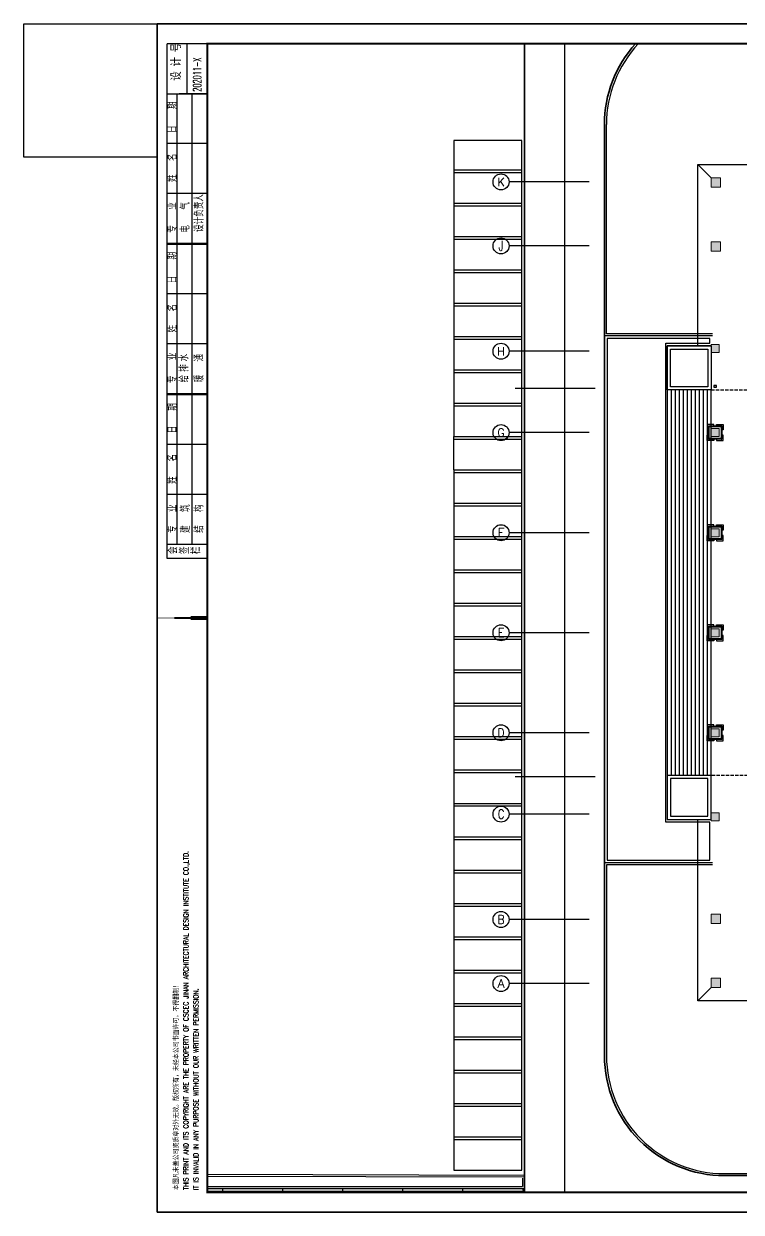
# Model space of a CAD drawing. Extents: x -55438775289 to -98440, y -7665632576 to 9496667396.
# Drawn here: x -244590 to -190827, y 178035 to 267135 of the extents above; entities that cross this region are included whole.
import ezdxf
from ezdxf.enums import TextEntityAlignment as Align

# ---------------------------------------------------------------- set-up
doc = ezdxf.new("R2010")
doc.units = 0
doc.header["$LTSCALE"] = 1000
for name, pattern in [('行政综合楼底图$0$( Hidden )', [0.375, 0.25, -0.125]), ('行政综合楼底图$0$DASH', [0.35, 0.25, -0.1]), ('行政综合楼底图$0$DASHDOT', [25.4, 12.7, -6.35, 0, -6.35])]:
    doc.linetypes.add(name, pattern=pattern)
doc.layers.get('0').update_dxf_attribs({"linetype": 'CONTINUOUS'})
for name, color, linetype in [('0AR', 8, 'CONTINUOUS'), ('FRAME', 7, 'CONTINUOUS'), ('行政综合楼底图$0$001   红中线', 8, 'CONTINUOUS'), ('行政综合楼底图$0$3T_WOOD', 8, 'CONTINUOUS'), ('行政综合楼底图$0$AXIS', 8, 'CONTINUOUS'), ('行政综合楼底图$0$AXIS_TEXT', 8, 'CONTINUOUS'), ('行政综合楼底图$0$CURTWALL', 8, 'CONTINUOUS'), ('行政综合楼底图$0$E_LINE', 8, 'CONTINUOUS'), ('行政综合楼底图$0$JS-柱', 8, 'CONTINUOUS'), ('行政综合楼底图$0$L-立缘石', 8, 'CONTINUOUS'), ('行政综合楼底图$0$L-道路', 8, 'CONTINUOUS'), ('行政综合楼底图$0$L-铺装分隔线', 8, 'CONTINUOUS'), ('行政综合楼底图$0$LINE', 8, 'CONTINUOUS'), ('行政综合楼底图$0$LVTRY', 8, 'CONTINUOUS'), ('行政综合楼底图$0$PUB_HATCH', 8, 'CONTINUOUS'), ('行政综合楼底图$0$WALL', 8, 'CONTINUOUS')]:
    doc.layers.add(name, color=color, linetype=linetype)
for name, color, linetype, lineweight in [('行政综合楼底图$0$_0', 8, 'CONTINUOUS', 0), ('行政综合楼底图$0$COLU', 8, 'CONTINUOUS', 30), ('行政综合楼底图$0$砼柱', 8, 'CONTINUOUS', 35)]:
    doc.layers.add(name, color=color, linetype=linetype, lineweight=lineweight)
doc.styles.add('FRAME-1', font='simhei.ttf')
doc.styles.add('FRAME-3', font='romans.shx', dxfattribs={"width": 0.7, "bigfont": 'hztxt.shx'})
doc.styles.add('行政综合楼底图$0$_TCH_AXIS', font='COMPLEX', dxfattribs={"bigfont": 'GBCBIG'})
doc.styles.add('行政综合楼底图$0$COMPLEX', font='COMPLEX')

# ---------------------------------------------------------------- blocks, each defined once
blk = doc.blocks.new('行政综合楼底图$0$cdjg')
at = {"layer": '行政综合楼底图$0$001   红中线', "color": 251, "linetype": '行政综合楼底图$0$DASHDOT', "ltscale": 0.05}
blk.add_line((39515979.452, 4131214.365), (39515983.358, 4131128.353), dxfattribs=at)
at = {"layer": '行政综合楼底图$0$001   红中线', "color": 251, "linetype": '行政综合楼底图$0$( Hidden )', "ltscale": 0.5}
for p, q in [((39515966.775, 4131127.6), (39515966.762, 4131127.89)), ((39515971.271, 4131127.804), (39515971.258, 4131128.095)), ((39515975.766, 4131128.009), (39515975.753, 4131128.299)), ((39515980.262, 4131128.213), (39515980.248, 4131128.503)), ((39515957.785, 4131127.192), (39515957.772, 4131127.482)), ((39515962.28, 4131127.396), (39515962.267, 4131127.686))]:
    blk.add_line(p, q, dxfattribs=at)
at = {"layer": '行政综合楼底图$0$CURTWALL', "color": 251}
blk.add_line((39515956.561, 4131128.501), (39515980.303, 4131129.503), dxfattribs=at)
at = {"layer": '行政综合楼底图$0$L-立缘石', "color": 251}
for p, q in [((39515983.585, 4131192.78), (39515982.873, 4131208.469)), ((39515995.283, 4131130.288), (39516035.678, 4131132.123)), ((39515956.568, 4131128.35), (39515980.309, 4131129.372)), ((39515956.603, 4131127.579), (39515980.192, 4131128.651)), ((39515980.164, 4131129.265), (39515980.192, 4131128.651))]:
    blk.add_line(p, q, dxfattribs=at)
for points in [[(39515991.527, 4131193.141), (39515983.585, 4131192.78)], [(39515993.333, 4131153.382), (39515985.391, 4131153.021), (39515986.04, 4131138.728)]]:
    blk.add_lwpolyline(points, dxfattribs=at)
for centre, start, end in [((39515991.713, 4131208.87), 139.5158, 182.60075), ((39515994.881, 4131139.129), 182.60075, 272.60106)]:
    blk.add_arc(centre, 8.85, start, end, dxfattribs=at)
at = {"layer": '行政综合楼底图$0$L-道路', "color": 251}
blk.add_line((39515956.61, 4131127.429), (39515980.348, 4131128.508), dxfattribs=at)
at = {"layer": '行政综合楼底图$0$L-道路', "color": 251, "linetype": 'Continuous'}
for points in [[(39515991.534, 4131192.991), (39515983.442, 4131192.623)], [(39515993.326, 4131153.531), (39515985.235, 4131153.164)]]:
    blk.add_lwpolyline(points, dxfattribs=at)
at = {"layer": '行政综合楼底图$0$L-铺装分隔线', "color": 251}
for p, q in [((39515976.587, 4131206.983), (39515971.492, 4131206.752)), ((39515971.492, 4131206.752), (39515972.391, 4131186.972)), ((39515977.485, 4131187.203), (39515976.587, 4131206.983)), ((39515972.386, 4131187.072), (39515972.499, 4131184.574)), ((39515977.594, 4131184.805), (39515977.481, 4131187.303)), ((39515977.704, 4131182.307), (39515977.591, 4131184.806)), ((39515972.496, 4131184.574), (39515972.61, 4131182.076)), ((39515977.821, 4131179.81), (39515977.707, 4131182.308)), ((39515972.613, 4131182.077), (39515972.726, 4131179.579)), ((39515972.726, 4131179.579), (39515972.84, 4131177.081)), ((39515977.934, 4131177.313), (39515977.821, 4131179.811)), ((39515972.84, 4131177.082), (39515972.953, 4131174.584)), ((39515978.048, 4131174.815), (39515977.934, 4131177.314)), ((39515972.953, 4131174.585), (39515973.067, 4131172.086)), ((39515978.161, 4131172.318), (39515978.048, 4131174.816)), ((39515978.275, 4131169.82), (39515978.161, 4131172.319)), ((39515973.067, 4131172.086), (39515973.294, 4131167.092)), ((39515978.388, 4131167.323), (39515978.275, 4131169.821)), ((39515973.294, 4131167.092), (39515973.407, 4131164.594)), ((39515978.502, 4131164.826), (39515978.388, 4131167.324)), ((39515973.407, 4131164.595), (39515973.521, 4131162.097)), ((39515978.615, 4131162.328), (39515978.502, 4131164.826)), ((39515973.521, 4131162.098), (39515973.634, 4131159.599)), ((39515978.729, 4131159.831), (39515978.615, 4131162.329)), ((39515978.842, 4131157.333), (39515978.729, 4131159.832)), ((39515973.634, 4131159.6), (39515973.748, 4131157.102)), ((39515978.956, 4131154.836), (39515978.842, 4131157.334)), ((39515973.748, 4131157.103), (39515973.861, 4131154.605)), ((39515973.861, 4131154.605), (39515973.975, 4131152.107)), ((39515979.069, 4131152.339), (39515978.956, 4131154.837)), ((39515973.975, 4131152.108), (39515974.088, 4131149.61)), ((39515979.183, 4131149.841), (39515979.069, 4131152.339)), ((39515974.088, 4131149.61), (39515974.202, 4131147.112)), ((39515979.296, 4131147.344), (39515979.183, 4131149.842)), ((39515979.41, 4131144.846), (39515979.296, 4131147.344)), ((39515974.202, 4131147.113), (39515974.315, 4131144.615)), ((39515979.523, 4131142.349), (39515979.41, 4131144.847)), ((39515974.315, 4131144.616), (39515974.428, 4131142.117)), ((39515974.428, 4131142.118), (39515974.542, 4131139.62)), ((39515979.637, 4131139.851), (39515979.523, 4131142.35)), ((39515974.542, 4131139.621), (39515974.655, 4131137.123)), ((39515979.75, 4131137.354), (39515979.636, 4131139.852)), ((39515974.655, 4131137.123), (39515974.769, 4131134.625)), ((39515979.863, 4131134.857), (39515979.75, 4131137.355)), ((39515974.769, 4131134.626), (39515974.882, 4131132.128)), ((39515979.977, 4131132.359), (39515979.863, 4131134.857)), ((39515980.09, 4131129.862), (39515979.977, 4131132.36)), ((39515974.882, 4131132.128), (39515974.996, 4131129.63)), ((39515974.996, 4131129.63), (39515980.09, 4131129.862)), ((39515974.996, 4131129.63), (39515980.09, 4131129.862)), ((39515956.619, 4131127.229), (39515980.158, 4131128.299)), ((39515971.171, 4131127.8), (39515971.167, 4131127.89)), ((39515971.371, 4131127.809), (39515971.367, 4131127.899)), ((39515975.666, 4131128.004), (39515975.662, 4131128.094)), ((39515975.866, 4131128.013), (39515975.862, 4131128.104)), ((39515980.158, 4131128.299), (39515980.162, 4131128.208)), ((39515957.685, 4131127.187), (39515957.681, 4131127.278)), ((39515957.885, 4131127.196), (39515957.881, 4131127.287)), ((39515962.18, 4131127.391), (39515962.176, 4131127.482)), ((39515962.38, 4131127.401), (39515962.376, 4131127.491)), ((39515966.676, 4131127.596), (39515966.671, 4131127.686)), ((39515966.875, 4131127.605), (39515966.871, 4131127.695))]:
    blk.add_line(p, q, dxfattribs=at)
at = {"layer": '行政综合楼底图$0$L-铺装分隔线', "color": 251, "linetype": 'Continuous'}
for p, q in [((39515971.592, 4131204.554), (39515976.686, 4131204.785)), ((39515971.601, 4131204.354), (39515976.696, 4131204.585)), ((39515971.705, 4131202.056), (39515976.8, 4131202.288)), ((39515971.714, 4131201.857), (39515976.809, 4131202.088)), ((39515971.819, 4131199.559), (39515976.913, 4131199.79)), ((39515971.828, 4131199.359), (39515976.922, 4131199.591)), ((39515971.932, 4131197.061), (39515977.027, 4131197.293)), ((39515971.941, 4131196.862), (39515977.036, 4131197.093)), ((39515972.046, 4131194.564), (39515977.14, 4131194.796)), ((39515972.055, 4131194.364), (39515977.149, 4131194.596)), ((39515972.159, 4131192.067), (39515977.254, 4131192.298)), ((39515972.168, 4131191.867), (39515977.263, 4131192.098)), ((39515972.273, 4131189.569), (39515977.367, 4131189.801)), ((39515972.282, 4131189.369), (39515977.376, 4131189.601)), ((39515972.386, 4131187.072), (39515977.481, 4131187.303)), ((39515972.395, 4131186.872), (39515977.49, 4131187.103)), ((39515972.499, 4131184.574), (39515977.594, 4131184.805)), ((39515972.505, 4131184.374), (39515977.6, 4131184.606)), ((39515972.61, 4131182.076), (39515977.704, 4131182.307)), ((39515972.622, 4131181.877), (39515977.717, 4131182.109)), ((39515972.726, 4131179.579), (39515977.821, 4131179.81)), ((39515972.736, 4131179.38), (39515977.83, 4131179.611)), ((39515972.84, 4131177.081), (39515977.934, 4131177.313)), ((39515972.849, 4131176.882), (39515977.944, 4131177.114)), ((39515972.953, 4131174.584), (39515978.048, 4131174.815)), ((39515972.962, 4131174.385), (39515978.057, 4131174.616)), ((39515973.067, 4131172.086), (39515978.161, 4131172.318)), ((39515973.076, 4131171.887), (39515978.171, 4131172.119)), ((39515973.18, 4131169.589), (39515978.275, 4131169.82)), ((39515973.189, 4131169.39), (39515978.284, 4131169.621)), ((39515973.294, 4131167.092), (39515978.388, 4131167.323)), ((39515973.303, 4131166.893), (39515978.397, 4131167.124)), ((39515973.407, 4131164.594), (39515978.502, 4131164.826)), ((39515973.416, 4131164.395), (39515978.511, 4131164.627)), ((39515973.521, 4131162.097), (39515978.615, 4131162.328)), ((39515973.53, 4131161.898), (39515978.624, 4131162.129)), ((39515973.634, 4131159.599), (39515978.729, 4131159.831)), ((39515973.643, 4131159.4), (39515978.738, 4131159.632)), ((39515973.748, 4131157.102), (39515978.842, 4131157.333)), ((39515973.757, 4131156.903), (39515978.851, 4131157.134)), ((39515973.861, 4131154.605), (39515978.956, 4131154.836)), ((39515973.87, 4131154.405), (39515978.965, 4131154.637)), ((39515973.975, 4131152.107), (39515979.069, 4131152.339)), ((39515973.984, 4131151.908), (39515979.078, 4131152.14)), ((39515974.088, 4131149.61), (39515979.183, 4131149.841)), ((39515974.097, 4131149.411), (39515979.192, 4131149.642)), ((39515974.202, 4131147.112), (39515979.296, 4131147.344)), ((39515974.211, 4131146.913), (39515979.305, 4131147.145)), ((39515974.315, 4131144.615), (39515979.41, 4131144.846)), ((39515974.324, 4131144.416), (39515979.419, 4131144.647)), ((39515974.428, 4131142.117), (39515979.523, 4131142.349)), ((39515974.438, 4131141.918), (39515979.532, 4131142.15)), ((39515974.542, 4131139.62), (39515979.637, 4131139.851)), ((39515974.551, 4131139.421), (39515979.646, 4131139.652)), ((39515974.655, 4131137.123), (39515979.75, 4131137.354)), ((39515974.665, 4131136.923), (39515979.759, 4131137.155)), ((39515974.769, 4131134.625), (39515979.863, 4131134.857)), ((39515974.778, 4131134.426), (39515979.873, 4131134.658)), ((39515974.882, 4131132.128), (39515979.977, 4131132.359)), ((39515974.891, 4131131.929), (39515979.986, 4131132.16))]:
    blk.add_line(p, q, dxfattribs=at)
at = {"layer": '行政综合楼底图$0$L-铺装分隔线', "color": 251}
blk.add_lwpolyline([(39515991.343, 4131192.782), (39515983.651, 4131192.432), (39515985.425, 4131153.373), (39515993.117, 4131153.722), (39515992.988, 4131156.564), (39515989.692, 4131156.415), (39515988.063, 4131192.278), (39515991.359, 4131192.427)], close=True, dxfattribs=at)
at = {"layer": '行政综合楼底图$0$砼柱', "color": 251}
for p, q in [((39515976.455, 4131214.229), (39515980.361, 4131128.217)), ((39515985.891, 4131138.721), (39515982.723, 4131208.462)), ((39516035.685, 4131131.973), (39515995.29, 4131130.138))]:
    blk.add_line(p, q, dxfattribs=at)
for centre, start, end in [((39515991.713, 4131208.87), 140.40233, 182.60075), ((39515994.881, 4131139.129), 182.60075, 272.60106)]:
    blk.add_arc(centre, 9, start, end, dxfattribs=at)
blk = doc.blocks.new('行政综合楼底图$0$45745yasdfadsfaefaf')
at = {"layer": '行政综合楼底图$0$PUB_HATCH'}
h = blk.add_hatch(dxfattribs=at)
h.set_pattern_fill('多孔材料', color=256, scale=7.5)
h.set_pattern_definition([(45, (820111.185, -11914.067), (-15.00001525, 15.00001525), []), (135, (820111.185, -11914.067), (-15.00001525, -15.00001525), [])])
h.paths.add_polyline_path([(-484, 1421), (-984, 1421), (-984, 921), (-934, 921), (-934, 1371), (-484, 1371)])
h.paths.add_polyline_path([(-934, 921), (-984, 921), (-984, 421), (-484, 421), (-484, 471), (-934, 471)])
h.paths.add_polyline_path([(16, 921), (-34, 921), (-34, 471), (-484, 471), (-484, 421), (16, 421)])
h.paths.add_polyline_path([(16, 1421), (-484, 1421), (-484, 1371), (-34, 1371), (-34, 921), (16, 921)])
at = {"layer": '行政综合楼底图$0$3T_WOOD'}
for points in [[(-584, 1421), (-584, 1421), (-584, 1521), (-1084, 1521), (-1084, 1521), (-1084, 1121), (-984, 1121)], [(-384, 1421), (-384, 1421), (-384, 1521), (116, 1521), (116, 1521), (116, 1121), (16, 1121)], [(-584, 421), (-584, 421), (-584, 321), (-1084, 321), (-1084, 321), (-1084, 721), (-984, 721)], [(-384, 421), (-384, 421), (-384, 321), (116, 321), (116, 321), (116, 721), (16, 721)]]:
    blk.add_lwpolyline(points, dxfattribs=at)
for points in [[(-984, 1421), (16, 1421), (16, 421), (-984, 421)], [(-934, 1371), (-34, 1371), (-34, 471), (-934, 471)]]:
    blk.add_lwpolyline(points, close=True, dxfattribs=at)
blk = doc.blocks.new('行政综合楼底图$0$一层柱网2020.4.24')
at = {"layer": '行政综合楼底图$0$JS-柱'}
h = blk.add_hatch(color=8, dxfattribs=at)
h.dxf.hatch_style = 1
h.paths.add_polyline_path([(16153, 145482), (15403, 145482), (15403, 144882), (16153, 144882)])
h.paths.add_polyline_path([(39778, 145282), (39178, 145282), (39178, 144682), (39778, 144682)])
h.paths.add_polyline_path([(39778, 180382), (39178, 180382), (39178, 179782), (39778, 179782)])
h.paths.add_polyline_path([(34878, 188082), (34178, 188082), (34178, 187382), (34878, 187382)])
h.paths.add_polyline_path([(-2622, 188082), (-3322, 188082), (-3322, 187382), (-2622, 187382)])
h.paths.add_polyline_path([(34878, 192882), (34178, 192882), (34178, 192182), (34878, 192182)])
h.paths.add_polyline_path([(31078, 192882), (30378, 192882), (30378, 192182), (31078, 192182)])
h.paths.add_polyline_path([(1178, 192882), (478, 192882), (478, 192182), (1178, 192182)])
h.paths.add_polyline_path([(-2622, 192882), (-3322, 192882), (-3322, 192182), (-2622, 192182)])
h.paths.add_polyline_path([(34878, 132882), (34178, 132882), (34178, 132182), (34878, 132182)])
h.paths.add_polyline_path([(31078, 132882), (30378, 132882), (30378, 132182), (31078, 132182)])
h.paths.add_polyline_path([(23578, 132882), (22978, 132882), (22978, 132182), (23578, 132182)])
h.paths.add_polyline_path([(8578, 132882), (7978, 132882), (7978, 132182), (8578, 132182)])
h.paths.add_polyline_path([(1178, 132882), (478, 132882), (478, 132182), (1178, 132182)])
h.paths.add_polyline_path([(-2622, 132882), (-3322, 132882), (-3322, 132182), (-2622, 132182)])
h.paths.add_polyline_path([(16078, 133132), (15478, 133132), (15478, 132532), (16078, 132532)])
h.paths.add_polyline_path([(34878, 137682), (34178, 137682), (34178, 136982), (34878, 136982)])
h.paths.add_polyline_path([(30878, 137682), (30178, 137682), (30178, 136982), (30878, 136982)])
h.paths.add_polyline_path([(27878, 137482), (27378, 137482), (27378, 136982), (27878, 136982)])
h.paths.add_polyline_path([(23578, 137582), (22878, 137582), (22878, 136982), (23578, 136982)])
h.paths.add_polyline_path([(16128, 137582), (15428, 137582), (15428, 136982), (16128, 136982)])
h.paths.add_polyline_path([(8678, 137582), (7978, 137582), (7978, 136982), (8678, 136982)])
h.paths.add_polyline_path([(1378, 137682), (678, 137682), (678, 136982), (1378, 136982)])
h.paths.add_polyline_path([(-2622, 137682), (-3322, 137682), (-3322, 136982), (-2622, 136982)])
h.paths.add_polyline_path([(34878, 145282), (34278, 145282), (34278, 144682), (34878, 144682)])
h.paths.add_polyline_path([(30878, 145482), (30278, 145482), (30278, 144882), (30878, 144882)])
h.paths.add_polyline_path([(27879, 145482), (27379, 145482), (27379, 144982), (27879, 144982)])
h.paths.add_polyline_path([(23678, 145482), (22978, 145482), (22978, 144882), (23678, 144882)])
h.paths.add_polyline_path([(8578, 145482), (7878, 145482), (7878, 144882), (8578, 144882)])
h.paths.add_polyline_path([(1278, 145482), (678, 145482), (678, 144882), (1278, 144882)])
h.paths.add_polyline_path([(-2722, 145282), (-3322, 145282), (-3322, 144682), (-2722, 144682)])
h.paths.add_polyline_path([(39778, 151582), (39178, 151582), (39178, 150982), (39778, 150982)])
h.paths.add_polyline_path([(34878, 151582), (34278, 151582), (34278, 150982), (34878, 150982)])
h.paths.add_polyline_path([(30878, 151582), (30278, 151582), (30278, 150982), (30878, 150982)])
h.paths.add_polyline_path([(26078, 151582), (25478, 151582), (25478, 150982), (26078, 150982)])
h.paths.add_polyline_path([(23578, 151582), (22978, 151582), (22978, 150982), (23578, 150982)])
h.paths.add_polyline_path([(8578, 151582), (7978, 151582), (7978, 150982), (8578, 150982)])
h.paths.add_polyline_path([(6078, 151582), (5478, 151582), (5478, 150982), (6078, 150982)])
h.paths.add_polyline_path([(1278, 151582), (678, 151582), (678, 150982), (1278, 150982)])
h.paths.add_polyline_path([(-2722, 151582), (-3322, 151582), (-3322, 150982), (-2722, 150982)])
h.paths.add_polyline_path([(39778, 159082), (39178, 159082), (39178, 158482), (39778, 158482)])
h.paths.add_polyline_path([(34878, 159082), (34278, 159082), (34278, 158482), (34878, 158482)])
h.paths.add_polyline_path([(30878, 159082), (30278, 159082), (30278, 158482), (30878, 158482)])
h.paths.add_polyline_path([(26078, 159082), (25478, 159082), (25478, 158482), (26078, 158482)])
h.paths.add_polyline_path([(23578, 159082), (22978, 159082), (22978, 158482), (23578, 158482)])
h.paths.add_polyline_path([(8578, 159082), (7978, 159082), (7978, 158482), (8578, 158482)])
h.paths.add_polyline_path([(6078, 159082), (5478, 159082), (5478, 158482), (6078, 158482)])
h.paths.add_polyline_path([(1278, 159082), (678, 159082), (678, 158482), (1278, 158482)])
h.paths.add_polyline_path([(-2722, 159082), (-3322, 159082), (-3322, 158482), (-2722, 158482)])
h.paths.add_polyline_path([(39778, 166582), (39178, 166582), (39178, 165982), (39778, 165982)])
h.paths.add_polyline_path([(34878, 166582), (34278, 166582), (34278, 165982), (34878, 165982)])
h.paths.add_polyline_path([(30878, 166582), (30278, 166582), (30278, 165982), (30878, 165982)])
h.paths.add_polyline_path([(26078, 166582), (25478, 166582), (25478, 165982), (26078, 165982)])
h.paths.add_polyline_path([(23578, 166582), (22978, 166582), (22978, 165982), (23578, 165982)])
h.paths.add_polyline_path([(8578, 166582), (7978, 166582), (7978, 165982), (8578, 165982)])
h.paths.add_polyline_path([(6078, 166582), (5478, 166582), (5478, 165982), (6078, 165982)])
h.paths.add_polyline_path([(1278, 166582), (678, 166582), (678, 165982), (1278, 165982)])
h.paths.add_polyline_path([(-2722, 166582), (-3322, 166582), (-3322, 165982), (-2722, 165982)])
h.paths.add_polyline_path([(39778, 174082), (39178, 174082), (39178, 173482), (39778, 173482)])
h.paths.add_polyline_path([(34878, 174082), (34278, 174082), (34278, 173482), (34878, 173482)])
h.paths.add_polyline_path([(30878, 174082), (30278, 174082), (30278, 173482), (30878, 173482)])
h.paths.add_polyline_path([(26078, 174082), (25478, 174082), (25478, 173482), (26078, 173482)])
h.paths.add_polyline_path([(23578, 174082), (22978, 174082), (22978, 173482), (23578, 173482)])
h.paths.add_polyline_path([(8578, 174082), (7978, 174082), (7978, 173482), (8578, 173482)])
h.paths.add_polyline_path([(6078, 174082), (5478, 174082), (5478, 173482), (6078, 173482)])
h.paths.add_polyline_path([(1278, 174082), (678, 174082), (678, 173482), (1278, 173482)])
h.paths.add_polyline_path([(-2722, 174082), (-3322, 174082), (-3322, 173482), (-2722, 173482)])
h.paths.add_polyline_path([(34878, 180382), (34278, 180382), (34278, 179782), (34878, 179782)])
h.paths.add_polyline_path([(30878, 180182), (30278, 180182), (30278, 179582), (30878, 179582)])
h.paths.add_polyline_path([(23678, 180182), (22978, 180182), (22978, 179582), (23678, 179582)])
h.paths.add_polyline_path([(16153, 180182), (15403, 180182), (15403, 179582), (16153, 179582)])
h.paths.add_polyline_path([(11378, 180082), (10878, 180082), (10878, 179582), (11378, 179582)])
h.paths.add_polyline_path([(8678, 180182), (7978, 180182), (7978, 179582), (8678, 179582)])
h.paths.add_polyline_path([(1278, 180182), (678, 180182), (678, 179582), (1278, 179582)])
h.paths.add_polyline_path([(-2722, 180382), (-3322, 180382), (-3322, 179782), (-2722, 179782)])
h.paths.add_polyline_path([(30878, 188082), (30178, 188082), (30178, 187382), (30878, 187382)])
h.paths.add_polyline_path([(23578, 188082), (22878, 188082), (22878, 187482), (23578, 187482)])
h.paths.add_polyline_path([(16128, 188082), (15428, 188082), (15428, 187482), (16128, 187482)])
h.paths.add_polyline_path([(11378, 188082), (10878, 188082), (10878, 187582), (11378, 187582)])
h.paths.add_polyline_path([(8678, 188082), (7978, 188082), (7978, 187482), (8678, 187482)])
h.paths.add_polyline_path([(1378, 188082), (678, 188082), (678, 187382), (1378, 187382)])
h.paths.add_polyline_path([(16078, 192532), (15478, 192532), (15478, 191932), (16078, 191932)])
h.paths.add_polyline_path([(23578, 192882), (22978, 192882), (22978, 192182), (23578, 192182)])
h.paths.add_polyline_path([(8578, 192882), (7978, 192882), (7978, 192182), (8578, 192182)])
h.paths.add_polyline_path([(-3122, 177182), (-2918, 177182), (-2918, 177327), (-3122, 177327)])
at = {"layer": '行政综合楼底图$0$COLU', "lineweight": 18}
for points in [[(-2622, 192882), (-3322, 192882), (-3322, 192182), (-2622, 192182)], [(1178, 192882), (478, 192882), (478, 192182), (1178, 192182)], [(8578, 192882), (7978, 192882), (7978, 192182), (8578, 192182)], [(16078, 192532), (15478, 192532), (15478, 191932), (16078, 191932)], [(23578, 192882), (22978, 192882), (22978, 192182), (23578, 192182)], [(31078, 192882), (30378, 192882), (30378, 192182), (31078, 192182)], [(34878, 192882), (34178, 192882), (34178, 192182), (34878, 192182)], [(-2622, 188082), (-3322, 188082), (-3322, 187382), (-2622, 187382)], [(1378, 188082), (678, 188082), (678, 187382), (1378, 187382)], [(8678, 188082), (7978, 188082), (7978, 187482), (8678, 187482)], [(11378, 188082), (10878, 188082), (10878, 187582), (11378, 187582)], [(16128, 188082), (15428, 188082), (15428, 187482), (16128, 187482)], [(23578, 188082), (22878, 188082), (22878, 187482), (23578, 187482)], [(30878, 188082), (30178, 188082), (30178, 187382), (30878, 187382)], [(34878, 188082), (34178, 188082), (34178, 187382), (34878, 187382)], [(-2722, 180382), (-3322, 180382), (-3322, 179782), (-2722, 179782)], [(1278, 180182), (678, 180182), (678, 179582), (1278, 179582)], [(8678, 180182), (7978, 180182), (7978, 179582), (8678, 179582)], [(11378, 180082), (10878, 180082), (10878, 179582), (11378, 179582)], [(16153, 180182), (15403, 180182), (15403, 179582), (16153, 179582)], [(23678, 180182), (22978, 180182), (22978, 179582), (23678, 179582)], [(30878, 180182), (30278, 180182), (30278, 179582), (30878, 179582)], [(34878, 180382), (34278, 180382), (34278, 179782), (34878, 179782)], [(39778, 180382), (39178, 180382), (39178, 179782), (39778, 179782)], [(-2722, 174082), (-3322, 174082), (-3322, 173482), (-2722, 173482)], [(1278, 174082), (678, 174082), (678, 173482), (1278, 173482)], [(6078, 174082), (5478, 174082), (5478, 173482), (6078, 173482)], [(8578, 174082), (7978, 174082), (7978, 173482), (8578, 173482)], [(23578, 174082), (22978, 174082), (22978, 173482), (23578, 173482)], [(26078, 174082), (25478, 174082), (25478, 173482), (26078, 173482)], [(30878, 174082), (30278, 174082), (30278, 173482), (30878, 173482)], [(34878, 174082), (34278, 174082), (34278, 173482), (34878, 173482)], [(39778, 174082), (39178, 174082), (39178, 173482), (39778, 173482)], [(-2722, 166582), (-3322, 166582), (-3322, 165982), (-2722, 165982)], [(1278, 166582), (678, 166582), (678, 165982), (1278, 165982)], [(6078, 166582), (5478, 166582), (5478, 165982), (6078, 165982)], [(8578, 166582), (7978, 166582), (7978, 165982), (8578, 165982)], [(23578, 166582), (22978, 166582), (22978, 165982), (23578, 165982)], [(26078, 166582), (25478, 166582), (25478, 165982), (26078, 165982)], [(30878, 166582), (30278, 166582), (30278, 165982), (30878, 165982)], [(34878, 166582), (34278, 166582), (34278, 165982), (34878, 165982)], [(39778, 166582), (39178, 166582), (39178, 165982), (39778, 165982)], [(-2722, 159082), (-3322, 159082), (-3322, 158482), (-2722, 158482)], [(1278, 159082), (678, 159082), (678, 158482), (1278, 158482)], [(6078, 159082), (5478, 159082), (5478, 158482), (6078, 158482)], [(8578, 159082), (7978, 159082), (7978, 158482), (8578, 158482)], [(23578, 159082), (22978, 159082), (22978, 158482), (23578, 158482)], [(26078, 159082), (25478, 159082), (25478, 158482), (26078, 158482)], [(30878, 159082), (30278, 159082), (30278, 158482), (30878, 158482)], [(34878, 159082), (34278, 159082), (34278, 158482), (34878, 158482)], [(39778, 159082), (39178, 159082), (39178, 158482), (39778, 158482)], [(-2722, 151582), (-3322, 151582), (-3322, 150982), (-2722, 150982)], [(1278, 151582), (678, 151582), (678, 150982), (1278, 150982)], [(6078, 151582), (5478, 151582), (5478, 150982), (6078, 150982)], [(8578, 151582), (7978, 151582), (7978, 150982), (8578, 150982)], [(23578, 151582), (22978, 151582), (22978, 150982), (23578, 150982)], [(26078, 151582), (25478, 151582), (25478, 150982), (26078, 150982)], [(30878, 151582), (30278, 151582), (30278, 150982), (30878, 150982)], [(34878, 151582), (34278, 151582), (34278, 150982), (34878, 150982)], [(39778, 151582), (39178, 151582), (39178, 150982), (39778, 150982)], [(-2722, 145282), (-3322, 145282), (-3322, 144682), (-2722, 144682)], [(1278, 145482), (678, 145482), (678, 144882), (1278, 144882)], [(8578, 145482), (7878, 145482), (7878, 144882), (8578, 144882)], [(16153, 145482), (15403, 145482), (15403, 144882), (16153, 144882)], [(23678, 145482), (22978, 145482), (22978, 144882), (23678, 144882)], [(27879, 145482), (27379, 145482), (27379, 144982), (27879, 144982)], [(30878, 145482), (30278, 145482), (30278, 144882), (30878, 144882)], [(34878, 145282), (34278, 145282), (34278, 144682), (34878, 144682)], [(39778, 145282), (39178, 145282), (39178, 144682), (39778, 144682)], [(-2622, 137682), (-3322, 137682), (-3322, 136982), (-2622, 136982)], [(1378, 137682), (678, 137682), (678, 136982), (1378, 136982)], [(8678, 137582), (7978, 137582), (7978, 136982), (8678, 136982)], [(16128, 137582), (15428, 137582), (15428, 136982), (16128, 136982)], [(23578, 137582), (22878, 137582), (22878, 136982), (23578, 136982)], [(27878, 137482), (27378, 137482), (27378, 136982), (27878, 136982)], [(30878, 137682), (30178, 137682), (30178, 136982), (30878, 136982)], [(34878, 137682), (34178, 137682), (34178, 136982), (34878, 136982)], [(-2622, 132882), (-3322, 132882), (-3322, 132182), (-2622, 132182)], [(1178, 132882), (478, 132882), (478, 132182), (1178, 132182)], [(8578, 132882), (7978, 132882), (7978, 132182), (8578, 132182)], [(16078, 133132), (15478, 133132), (15478, 132532), (16078, 132532)], [(23578, 132882), (22978, 132882), (22978, 132182), (23578, 132182)], [(31078, 132882), (30378, 132882), (30378, 132182), (31078, 132182)], [(34878, 132882), (34178, 132882), (34178, 132182), (34878, 132182)]]:
    blk.add_lwpolyline(points, close=True, dxfattribs=at)
blk = doc.blocks.new('行政综合楼底图$0$_AXISO')
blk.add_circle((0, 0), 0.5)
at = {"layer": '行政综合楼底图$0$AXIS_TEXT', "style": '行政综合楼底图$0$COMPLEX', "width": 1.041667}
blk.add_attdef('A', text='', height=0.56, dxfattribs=at).set_placement((-0.25, -0.28), (0.25, -0.28), align=Align.FIT)
blk = doc.blocks.new('行政综合楼底图')
at = {"layer": '行政综合楼底图$0$AXIS'}
for p, q in [((-867630, 39135), (-873630, 39135)), ((-867630, 34335), (-873630, 34335)), ((-867630, 26435), (-873630, 26435)), ((-867180, 23635), (-873180, 23635)), ((-867630, 20335), (-873630, 20335)), ((-867630, 12835), (-873630, 12835)), ((-867630, 5335), (-873630, 5335)), ((-867630, -2165), (-873630, -2165)), ((-867180, -5465), (-873180, -5465)), ((-867630, -8265), (-873630, -8265)), ((-867630, -16165), (-873630, -16165)), ((-867630, -20965), (-873630, -20965))]:
    blk.add_line(p, q, dxfattribs=at)
at = {"layer": '行政综合楼底图$0$E_LINE', "linetype": '行政综合楼底图$0$DASH'}
blk.add_lwpolyline([(-858480, 23535), (-854680, 23535), (-854680, -5365), (-858480, -5365)], close=True, dxfattribs=at)
at = {"layer": '行政综合楼底图$0$LINE'}
for points in [[(-858480, 26835), (-861780, 26835), (-861780, -8665), (-858480, -8665)], [(-861480, 23535), (-861480, -5365)], [(-861180, 23535), (-861180, -5365)], [(-860880, 23535), (-860880, -5365)], [(-860580, 23535), (-860580, -5365)], [(-860280, 23535), (-860280, -5365)], [(-859980, 23535), (-859980, -5365)], [(-859680, 23535), (-859680, -5365)], [(-859380, 23535), (-859380, -5365)], [(-859080, 23535), (-859080, -5365)], [(-858780, 23535), (-858780, -5365)], [(-858480, -5365), (-858480, 23535)]]:
    blk.add_lwpolyline(points, dxfattribs=at)
for points in [[(-858480, 23535), (-861780, 23535), (-861780, 26835), (-858480, 26835)], [(-858720, 23775), (-861540, 23775), (-861540, 26595), (-858720, 26595)], [(-858480, -5365), (-861780, -5365), (-861780, -8665), (-858480, -8665)], [(-858720, -5605), (-861540, -5605), (-861540, -8425), (-858720, -8425)]]:
    blk.add_lwpolyline(points, close=True, dxfattribs=at)
at = {"layer": '行政综合楼底图$0$LVTRY'}
for points in [[(-859480, 26835), (-859480, 40435), (-845030, 40435), (-845030, 40235), (-833730, 40235), (-833730, 40435), (-819280, 40435), (-819280, 36435)], [(-859480, 40435), (-858480, 39435)], [(-819280, -13265), (-819280, -22265), (-833730, -22265), (-833730, -22065), (-845030, -22065), (-845030, -22265), (-859480, -22265), (-859480, -8665)], [(-858480, -21265), (-859480, -22265)]]:
    blk.add_lwpolyline(points, dxfattribs=at)
at = {"layer": '行政综合楼底图$0$WALL'}
blk.add_lwpolyline([(-858280, 23735), (-858076, 23735), (-858076, 23879), (-858280, 23879)], close=True, dxfattribs=at)
at = {"layer": '行政综合楼底图$0$3T_WOOD'}
for p in [(-857696, 19414), (-857696, 11914), (-857696, 4414), (-857696, -3086)]:
    blk.add_blockref('行政综合楼底图$0$45745yasdfadsfaefaf', p, dxfattribs=at)
at = {"layer": '行政综合楼底图$0$_0', "linetype": 'Continuous', "xscale": 999.9999999999999, "yscale": 999.9999999999999, "zscale": 999.9999999999999, "rotation": 357.3992613976861}
blk.add_blockref('行政综合楼底图$0$cdjg', (-39663604306, -2333837878), dxfattribs=at)
at = {"layer": '行政综合楼底图$0$AXIS'}
ref = blk.add_blockref('行政综合楼底图$0$_AXISO', (-874230, 39135), dxfattribs=dict(at, xscale=1200, yscale=1200, zscale=1200))
ref.add_attrib('A', 'K', dxfattribs={"layer": '行政综合楼底图$0$AXIS_TEXT', "height": 623, "style": '行政综合楼底图$0$_TCH_AXIS'}).set_placement((-874512, 38823), (-873948, 38823), align=Align.FIT)
ref = blk.add_blockref('行政综合楼底图$0$_AXISO', (-874230, 34335), dxfattribs=dict(at, xscale=1200, yscale=1200, zscale=1200))
ref.add_attrib('A', 'J', dxfattribs={"layer": '行政综合楼底图$0$AXIS_TEXT', "height": 744, "style": '行政综合楼底图$0$_TCH_AXIS'}).set_placement((-874425, 33963), (-874035, 33963), align=Align.FIT)
ref = blk.add_blockref('行政综合楼底图$0$_AXISO', (-874230, 26435), dxfattribs=dict(at, xscale=1200, yscale=1200, zscale=1200))
ref.add_attrib('A', 'H', dxfattribs={"layer": '行政综合楼底图$0$AXIS_TEXT', "height": 608, "style": '行政综合楼底图$0$_TCH_AXIS'}).set_placement((-874520, 26130), (-873940, 26130), align=Align.FIT)
ref = blk.add_blockref('行政综合楼底图$0$_AXISO', (-874230, 20335), dxfattribs=dict(at, xscale=1200, yscale=1200, zscale=1200))
ref.add_attrib('A', 'G', dxfattribs={"layer": '行政综合楼底图$0$AXIS_TEXT', "height": 638, "style": '行政综合楼底图$0$_TCH_AXIS'}).set_placement((-874503, 20016), (-873957, 20016), align=Align.FIT)
ref = blk.add_blockref('行政综合楼底图$0$_AXISO', (-874230, 12835), dxfattribs=dict(at, xscale=1200, yscale=1200, zscale=1200))
ref.add_attrib('A', 'F', dxfattribs={"layer": '行政综合楼底图$0$AXIS_TEXT', "height": 668, "style": '行政综合楼底图$0$_TCH_AXIS'}).set_placement((-874485, 12500), (-873975, 12500), align=Align.FIT)
ref = blk.add_blockref('行政综合楼底图$0$_AXISO', (-874230, 5335), dxfattribs=dict(at, xscale=1200, yscale=1200, zscale=1200))
ref.add_attrib('A', 'E', dxfattribs={"layer": '行政综合楼底图$0$AXIS_TEXT', "height": 668, "style": '行政综合楼底图$0$_TCH_AXIS'}).set_placement((-874485, 5000), (-873975, 5000), align=Align.FIT)
ref = blk.add_blockref('行政综合楼底图$0$_AXISO', (-874230, -2165), dxfattribs=dict(at, xscale=1200, yscale=1200, zscale=1200))
ref.add_attrib('A', 'D', dxfattribs={"layer": '行政综合楼底图$0$AXIS_TEXT', "height": 653, "style": '行政综合楼底图$0$_TCH_AXIS'}).set_placement((-874494, -2492), (-873966, -2492), align=Align.FIT)
ref = blk.add_blockref('行政综合楼底图$0$_AXISO', (-874230, -8265), dxfattribs=dict(at, xscale=1200, yscale=1200, zscale=1200))
ref.add_attrib('A', 'C', dxfattribs={"layer": '行政综合楼底图$0$AXIS_TEXT', "height": 684, "style": '行政综合楼底图$0$_TCH_AXIS'}).set_placement((-874474, -8607), (-873986, -8607), align=Align.FIT)
ref = blk.add_blockref('行政综合楼底图$0$_AXISO', (-874230, -16165), dxfattribs=dict(at, xscale=1200, yscale=1200, zscale=1200))
ref.add_attrib('A', 'B', dxfattribs={"layer": '行政综合楼底图$0$AXIS_TEXT', "height": 653, "style": '行政综合楼底图$0$_TCH_AXIS'}).set_placement((-874494, -16492), (-873966, -16492), align=Align.FIT)
ref = blk.add_blockref('行政综合楼底图$0$_AXISO', (-874230, -20965), dxfattribs=dict(at, xscale=1200, yscale=1200, zscale=1200))
ref.add_attrib('A', 'A', dxfattribs={"layer": '行政综合楼底图$0$AXIS_TEXT', "height": 638, "style": '行政综合楼底图$0$_TCH_AXIS'}).set_placement((-874503, -21284), (-873957, -21284), align=Align.FIT)
at = {"layer": '行政综合楼底图$0$COLU', "color": 3}
blk.add_blockref('行政综合楼底图$0$一层柱网2020.4.24', (-855158, -153447), dxfattribs=at)
blk = doc.blocks.new('a1')
at = {"layer": 'FRAME'}
for p, q in [((32720, 182140), (32720, 184640)), ((34720, 184640), (32720, 184640)), ((33720, 182140), (33720, 184640)), ((32720, 158920), (32720, 182140)), ((32720, 182140), (34720, 182140)), ((33220, 174660), (33220, 182140)), ((34720, 182140), (33320, 182140)), ((33970, 174660), (33970, 182140)), ((34720, 179660), (32720, 179660)), ((34720, 177160), (32720, 177160)), ((34720, 174660), (32720, 174660)), ((32720, 174620), (34720, 174620)), ((34720, 174620), (32720, 174620)), ((33220, 167140), (33220, 174620)), ((33970, 167140), (33970, 174620)), ((34720, 172140), (32720, 172140)), ((34720, 169640), (32720, 169640)), ((34720, 167140), (32720, 167140)), ((34720, 167100), (32720, 167100)), ((33220, 159620), (33220, 167100)), ((33970, 159620), (33970, 167100)), ((34720, 164620), (32720, 164620)), ((34720, 162120), (32720, 162120)), ((34720, 159620), (32720, 159620)), ((34620, 158920), (32720, 158920)), ((34620, 158920), (33220, 158920)), ((34720, 158920), (33570, 158920))]:
    blk.add_line(p, q, dxfattribs=at)
blk.add_lwpolyline([(32220, 126240), (116320, 126240), (116320, 185640), (32220, 185640)], close=True, dxfattribs=at)
at = {"layer": 'FRAME', "const_width": 100}
blk.add_lwpolyline([(34720, 127240), (115320, 127240), (115320, 184640), (34720, 184640)], close=True, dxfattribs=at)
at = {"layer": 'FRAME'}
for points, const_width in [([(32220, 155940), (34720, 155940)], 35), ([(34720, 155940), (33070, 155940)], 100), ([(34720, 155940), (33895, 155940)], 200)]:
    blk.add_lwpolyline(points, dxfattribs=dict(at, const_width=const_width))
for s, height, style, width, p in [('设 计 号', 500, 'FRAME-3', 0.7, (33409, 182793)), ('202011-X', 400, 'FRAME-3', 0.6, (34411, 182245)), ('期', 400, 'FRAME-3', 0.7, (33175, 181378)), ('日', 400, 'FRAME-3', 0.7, (33178, 180182)), ('名', 400, 'FRAME-3', 0.7, (33201, 178779)), ('姓', 400, 'FRAME-3', 0.7, (33189, 177734)), ('业', 400, 'FRAME-3', 0.7, (33183, 176347)), ('气', 400, 'FRAME-3', 0.7, (33836, 176349)), ('设计负责人', 400, 'FRAME-3', 0.7, (34526, 175237)), ('专', 400, 'FRAME-3', 0.7, (33189, 175197)), ('电', 400, 'FRAME-3', 0.7, (33832, 175197)), ('期', 400, 'FRAME-3', 0.7, (33175, 173858)), ('日', 400, 'FRAME-3', 0.7, (33178, 172662)), ('名', 400, 'FRAME-3', 0.7, (33201, 171259)), ('姓', 400, 'FRAME-3', 0.7, (33189, 170214)), ('业', 400, 'FRAME-3', 0.7, (33183, 168827)), ('水', 400, 'FRAME-3', 0.7, (33771, 168760)), ('通', 400, 'FRAME-3', 0.7, (34521, 168760)), ('排', 400, 'FRAME-3', 0.7, (33776, 168245)), ('专', 400, 'FRAME-3', 0.7, (33189, 167677)), ('给', 400, 'FRAME-3', 0.7, (33776, 167717)), ('暖', 400, 'FRAME-3', 0.7, (34526, 167717)), ('期', 400, 'FRAME-3', 0.7, (33200, 166299)), ('日', 400, 'FRAME-3', 0.7, (33203, 165168)), ('名', 400, 'FRAME-3', 0.7, (33194, 163759)), ('姓', 400, 'FRAME-3', 0.7, (33183, 162643)), ('业', 400, 'FRAME-3', 0.7, (33192, 161237)), ('筑', 400, 'FRAME-3', 0.7, (33843, 161240)), ('构', 400, 'FRAME-3', 0.7, (34521, 161240)), ('专', 400, 'FRAME-3', 0.7, (33197, 160192)), ('建', 400, 'FRAME-3', 0.7, (33848, 160192)), ('结', 400, 'FRAME-3', 0.7, (34526, 160197)), ('会', 400, 'FRAME-3', 0.7, (33222, 159136)), ('签', 400, 'FRAME-3', 0.7, (33797, 159136)), ('栏', 400, 'FRAME-3', 0.7, (34361, 159136)), ('THIS PRINT AND ITS COPYRIGHT ARE THE PROPERTY OF CSCEC JINAN ARCHITECTURAL DESIGN INSTITUTE CO.,LTD.', 250, 'FRAME-3', 0.8, (33776, 127344)), ('本图凡未盖公司资质章对外无效。版权所有，未经本公司书面许可，不得翻制！', 250, 'FRAME-1', 0.85, (33276, 127344)), ('IT IS INVALID IN ANY PURPOSE WITHOUT OUR WRITTEN PERMISSION.', 250, 'FRAME-3', 0.8, (34276, 127344))]:
    blk.add_text(s, height=height, rotation=90, dxfattribs=dict(at, style=style, width=width)).set_placement(p)
blk = doc.blocks.new('打印框')
at = {"layer": 'FRAME'}
blk.add_lwpolyline([(-894711, 340006), (-810611, 340006), (-810611, 280606), (-894711, 280606)], close=True, dxfattribs=at)

msp = doc.modelspace()

# ---------------------------------------------------------------- linework, layer by layer
at = {"layer": '0AR'}
msp.add_lwpolyline([(-244590, 267135), (-234590, 267135), (-234590, 257135), (-244590, 257135)], close=True, dxfattribs=at)

# ---------------------------------------------------------------- next in the draw order: block references
msp.add_blockref('行政综合楼底图', (665403, 216146), dxfattribs=at)

# ---------------------------------------------------------------- next in the draw order: block references
at = {"layer": 'FRAME', "xscale": 1.5, "yscale": 1.5, "zscale": 1.5}
for name, p in [('a1', (-282920, -11325)), ('打印框', (1107477, -242874))]:
    msp.add_blockref(name, p, dxfattribs=at)

doc.saveas('drawing.dxf')
